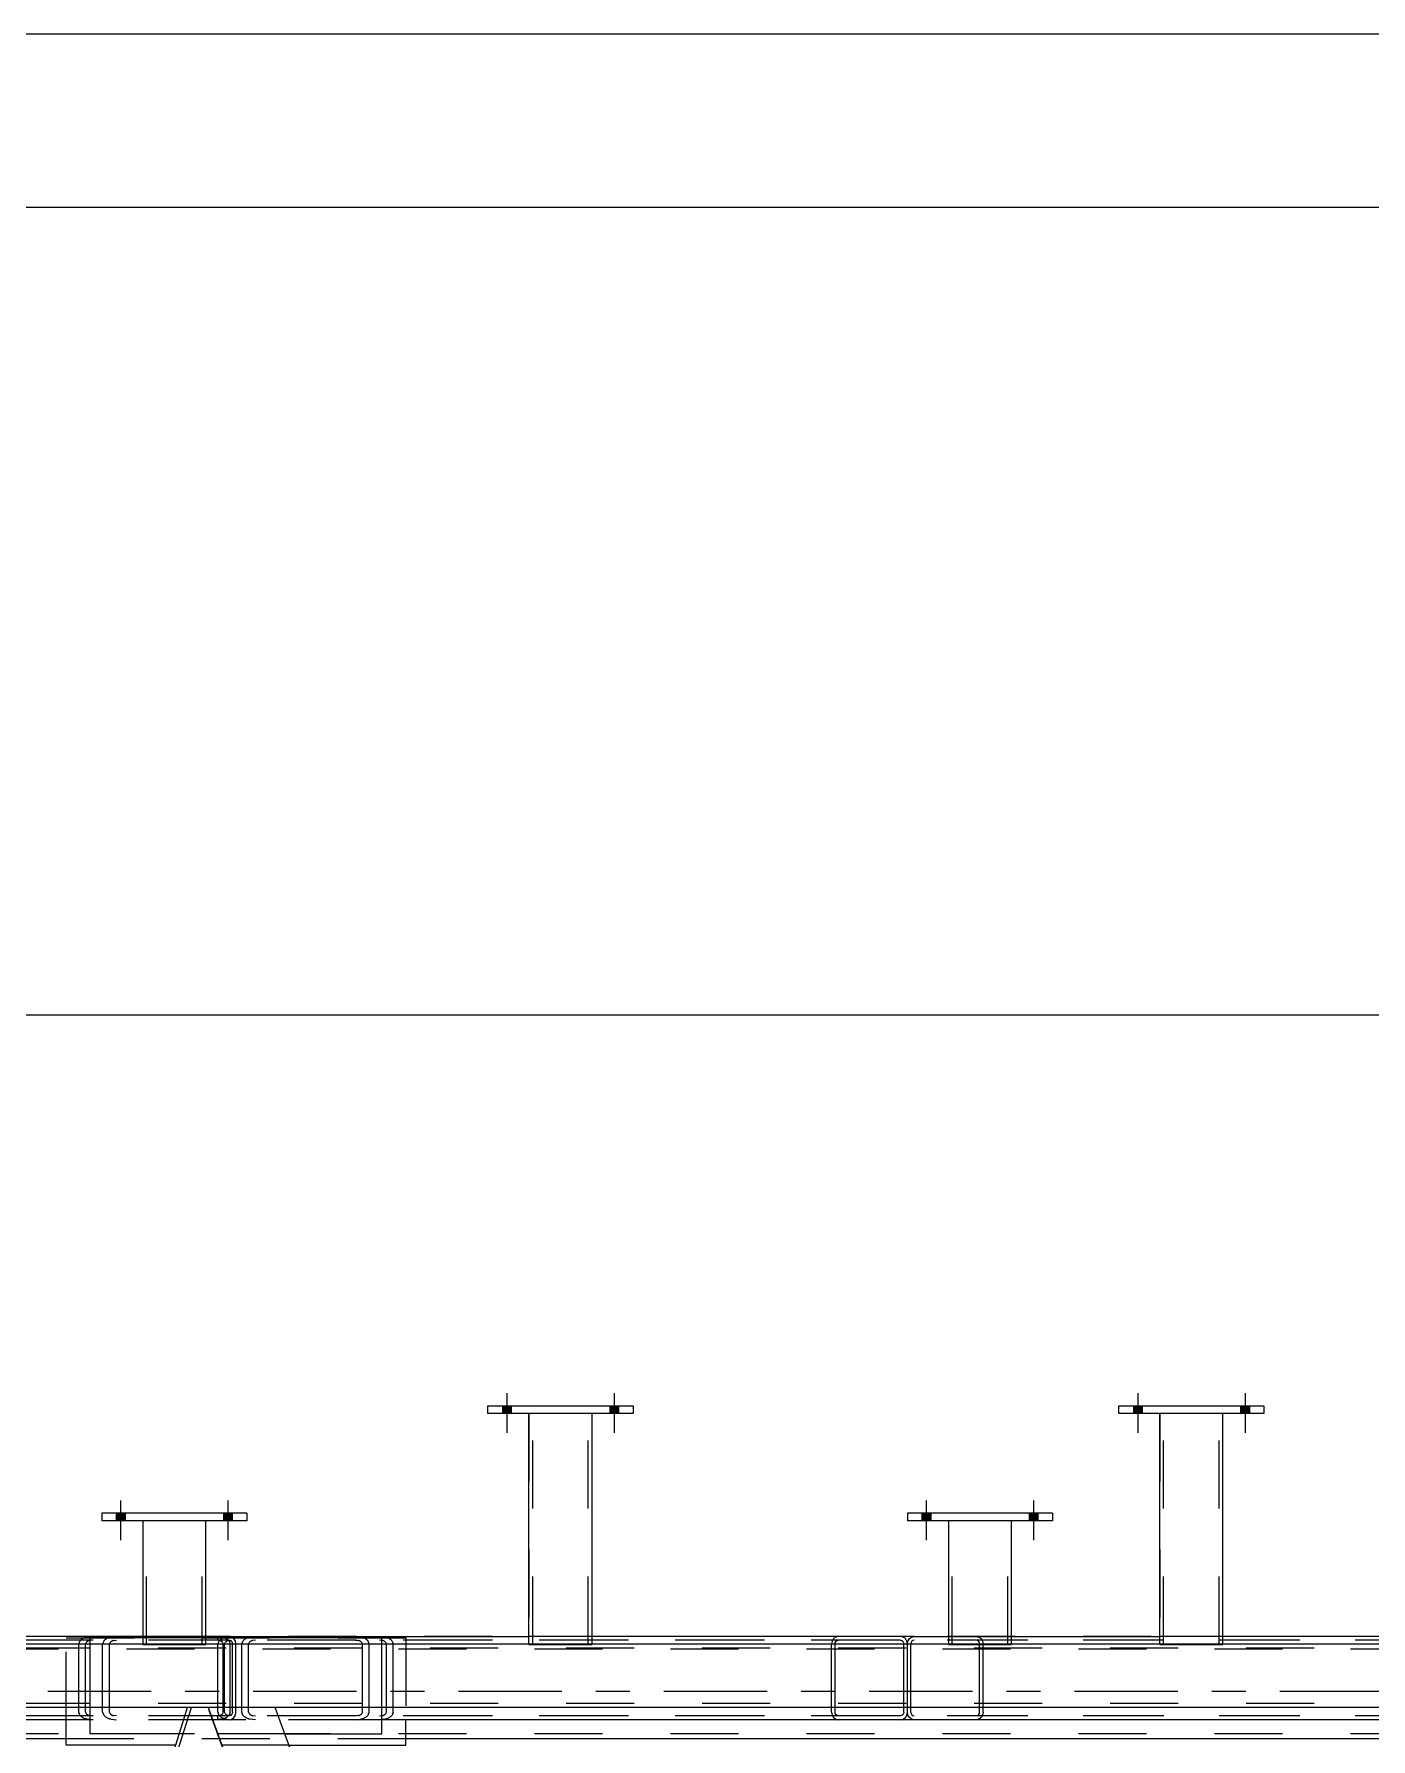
# Model space of a CAD drawing. Header units: millimetres. Extents: x -777 to 412, y -850 to -9.
# Drawn here: x 105.22 to 143.74, y -58.64 to -9.5 of the extents above; entities that cross this region are included whole.
import ezdxf

# ---------------------------------------------------------------- set-up
doc = ezdxf.new("R2010")
doc.units = ezdxf.units.MM
doc.linetypes.add('DXK_LINE_DOT2', pattern=[3.9198, 1.9599, -1.9599])
doc.linetypes.add('DXK_LINE_DOT3', pattern=[5.9187, 2.979, -0.9799, 0.9799, -0.9799])

# ---------------------------------------------------------------- blocks, each defined once
blk = doc.blocks.new('Unknown-570390744-1132')
at = {"color": 5, "linetype": 'Continuous'}
for p, q in [((412.086, -9.498), (-776.914, -9.498)), ((407.086, -14.498), (-771.914, -14.498))]:
    blk.add_line(p, q, dxfattribs=at)
blk = doc.blocks.new('Part-570390744-4658 - 4628')
at = {"color": 7, "linetype": 'DXK_LINE_DOT2'}
for p, q in [((139.478, -49.255), (137.66, -49.255)), ((137.66, -49.255), (137.66, -55.911)), ((137.677, -49.255), (137.66, -49.255)), ((137.769, -55.911), (137.769, -49.255)), ((139.369, -55.911), (139.369, -49.255)), ((139.478, -55.911), (139.478, -49.255)), ((137.66, -55.911), (139.478, -55.911))]:
    blk.add_line(p, q, dxfattribs=at)
blk = doc.blocks.new('Part-570390744-5448 - 4628')
at = {"color": 2, "linetype": 'Continuous'}
for p, q in [((136.478, -49.255), (136.478, -49.037)), ((136.478, -49.037), (140.66, -49.037)), ((140.66, -49.037), (140.66, -49.255)), ((140.66, -49.255), (136.478, -49.255))]:
    blk.add_line(p, q, dxfattribs=at)
blk = doc.blocks.new('Bolt-570390744-5528 - 4628')
at = {"linetype": 'Continuous'}
for points in [[(107.84, -52.129), (107.585, -52.129), (107.585, -52.348), (107.84, -52.348)], [(107.84, -52.129), (107.585, -52.129), (107.585, -52.348), (107.84, -52.348)], [(110.93, -52.129), (110.676, -52.129), (110.676, -52.348), (110.93, -52.348)], [(110.93, -52.129), (110.676, -52.129), (110.676, -52.348), (110.93, -52.348)]]:
    blk.add_hatch(color=1, dxfattribs=at).paths.add_polyline_path(points)
at = {"color": 1, "linetype": 'Continuous'}
for p, q in [((107.712, -51.766), (107.712, -52.911)), ((107.712, -51.766), (107.712, -52.911)), ((110.803, -51.766), (110.803, -52.911)), ((110.803, -51.766), (110.803, -52.911)), ((107.585, -52.129), (107.585, -52.348)), ((107.585, -52.129), (107.585, -52.348)), ((107.84, -52.129), (107.84, -52.348)), ((107.84, -52.129), (107.84, -52.348)), ((110.676, -52.129), (110.676, -52.348)), ((110.676, -52.129), (110.676, -52.348)), ((110.93, -52.129), (110.93, -52.348)), ((110.93, -52.129), (110.93, -52.348))]:
    blk.add_line(p, q, dxfattribs=at)
blk = doc.blocks.new('Part-570390744-4737 - 4628')
at = {"color": 2, "linetype": 'Continuous'}
for p, q in [((115.241, -55.728), (106.829, -55.728)), ((106.829, -55.909), (106.829, -55.728)), ((115.241, -55.909), (115.241, -55.728)), ((106.829, -58.491), (106.829, -57.727)), ((115.241, -58.491), (115.241, -57.727)), ((109.396, -58.491), (106.829, -58.491)), ((112.446, -58.491), (115.241, -58.491))]:
    blk.add_line(p, q, dxfattribs=at)
at = {"color": 7, "linetype": 'DXK_LINE_DOT2'}
for p, q in [((106.829, -57.727), (106.829, -55.909)), ((115.241, -57.727), (115.241, -55.909)), ((112.446, -58.491), (109.396, -58.491))]:
    blk.add_line(p, q, dxfattribs=at)
blk = doc.blocks.new('Part-570390744-4746 - 4628')
at = {"color": 2, "linetype": 'Continuous'}
for p, q in [((111.349, -52.129), (107.167, -52.129)), ((107.167, -52.129), (107.167, -52.348)), ((111.349, -52.348), (107.167, -52.348)), ((111.349, -52.129), (111.349, -52.348))]:
    blk.add_line(p, q, dxfattribs=at)
blk = doc.blocks.new('Part-570390744-4776 - 4628')
at = {"color": 7, "linetype": 'DXK_LINE_DOT2'}
for p, q in [((111.201, -55.901), (111.231, -55.818)), ((111.201, -57.865), (111.201, -55.901)), ((111.415, -55.86), (111.4, -55.901)), ((111.4, -57.865), (111.4, -55.901)), ((111.446, -55.7), (111.598, -55.683)), ((111.598, -55.792), (111.522, -55.801)), ((130.185, -55.683), (111.598, -55.683)), ((130.185, -55.792), (111.598, -55.792)), ((115.171, -55.683), (115.323, -55.7)), ((115.247, -55.801), (115.171, -55.792)), ((115.37, -55.901), (115.355, -55.86)), ((115.37, -57.865), (115.37, -55.901)), ((115.538, -55.818), (115.568, -55.901)), ((115.568, -57.865), (115.568, -55.901)), ((128.215, -55.818), (128.2, -55.901)), ((128.2, -57.865), (128.2, -55.901)), ((128.258, -55.747), (128.215, -55.818)), ((128.323, -55.7), (128.258, -55.747)), ((128.3, -55.901), (128.307, -55.86)), ((128.3, -57.865), (128.3, -55.901)), ((128.307, -55.86), (128.329, -55.824)), ((128.399, -55.683), (128.323, -55.7)), ((128.329, -55.824), (128.361, -55.801)), ((128.361, -55.801), (128.399, -55.792)), ((130.261, -55.7), (130.185, -55.683)), ((130.185, -55.792), (130.223, -55.801)), ((130.223, -55.801), (130.256, -55.824)), ((130.256, -55.824), (130.277, -55.86)), ((130.326, -55.747), (130.261, -55.7)), ((130.277, -55.86), (130.285, -55.901)), ((130.285, -57.865), (130.285, -55.901)), ((130.369, -55.818), (130.326, -55.747)), ((130.384, -55.901), (130.369, -55.818)), ((130.384, -57.865), (130.384, -55.901)), ((111.231, -57.949), (111.201, -57.865)), ((111.4, -57.865), (111.415, -57.907)), ((111.522, -57.966), (111.598, -57.974)), ((130.185, -57.974), (111.598, -57.974)), ((115.171, -57.974), (115.247, -57.966)), ((115.355, -57.907), (115.37, -57.865)), ((115.568, -57.865), (115.538, -57.949)), ((128.2, -57.865), (128.215, -57.949)), ((128.215, -57.949), (128.258, -58.019)), ((128.307, -57.907), (128.3, -57.865)), ((128.329, -57.942), (128.307, -57.907)), ((128.361, -57.966), (128.329, -57.942)), ((128.399, -57.974), (128.361, -57.966)), ((130.223, -57.966), (130.185, -57.974)), ((130.256, -57.942), (130.223, -57.966)), ((130.277, -57.907), (130.256, -57.942)), ((130.285, -57.865), (130.277, -57.907)), ((130.326, -58.019), (130.369, -57.949)), ((130.369, -57.949), (130.384, -57.865)), ((111.598, -58.083), (111.446, -58.067)), ((130.185, -58.083), (111.598, -58.083)), ((115.323, -58.067), (115.171, -58.083)), ((128.258, -58.019), (128.323, -58.067)), ((128.323, -58.067), (128.399, -58.083)), ((130.185, -58.083), (130.261, -58.067)), ((130.261, -58.067), (130.326, -58.019))]:
    blk.add_line(p, q, dxfattribs=at)
for centre, radius, start, end in [((111.508, -56.066), 0.371, 99.5182, 138.0638), ((111.553, -55.984), 0.186, 99.5182, 138.0638), ((115.217, -55.984), 0.186, 41.9362, 80.4818), ((115.262, -56.066), 0.371, 41.9362, 80.4818), ((111.508, -57.7), 0.371, 221.9362, 260.4818), ((111.553, -57.783), 0.186, 221.9362, 260.4818), ((115.217, -57.783), 0.186, 279.5182, 318.0638), ((115.262, -57.7), 0.371, 279.5182, 318.0638)]:
    blk.add_arc(centre, radius, start, end, dxfattribs=at)
blk = doc.blocks.new('Part-570390744-4785 - 4628')
at = {"color": 2, "linetype": 'Continuous'}
for p, q in [((134.567, -52.129), (130.385, -52.129)), ((130.385, -52.129), (130.385, -52.347)), ((134.567, -52.347), (130.385, -52.347)), ((134.567, -52.129), (134.567, -52.347))]:
    blk.add_line(p, q, dxfattribs=at)
blk = doc.blocks.new('Bolt-570390744-5491 - 4628')
at = {"linetype": 'Continuous'}
for points in [[(137.151, -49.037), (136.897, -49.037), (136.897, -49.255), (137.151, -49.255)], [(137.151, -49.037), (136.897, -49.037), (136.897, -49.255), (137.151, -49.255)], [(140.242, -49.037), (139.988, -49.037), (139.988, -49.255), (140.242, -49.255)], [(140.242, -49.037), (139.988, -49.037), (139.988, -49.255), (140.242, -49.255)]]:
    blk.add_hatch(color=1, dxfattribs=at).paths.add_polyline_path(points)
at = {"color": 1, "linetype": 'Continuous'}
for p, q in [((136.897, -49.037), (136.897, -49.255)), ((136.897, -49.037), (136.897, -49.255)), ((137.024, -48.673), (137.024, -49.818)), ((137.024, -48.673), (137.024, -49.818)), ((137.151, -49.037), (137.151, -49.255)), ((137.151, -49.037), (137.151, -49.255)), ((139.988, -49.037), (139.988, -49.255)), ((139.988, -49.037), (139.988, -49.255)), ((140.115, -48.673), (140.115, -49.818)), ((140.115, -48.673), (140.115, -49.818)), ((140.242, -49.037), (140.242, -49.255)), ((140.242, -49.037), (140.242, -49.255))]:
    blk.add_line(p, q, dxfattribs=at)
blk = doc.blocks.new('Part-570390744-4850 - 4628')
at = {"color": 7, "linetype": 'DXK_LINE_DOT2'}
for p, q in [((106.139, -58.083), (106.139, -55.728)), ((106.139, -55.728), (115.932, -55.728)), ((115.932, -55.728), (115.932, -58.083)), ((112.566, -58.819), (109.294, -58.819))]:
    blk.add_line(p, q, dxfattribs=at)
at = {"color": 2, "linetype": 'Continuous'}
for p, q in [((106.139, -58.819), (106.139, -58.083)), ((115.932, -58.819), (115.932, -58.083)), ((109.294, -58.819), (106.139, -58.819)), ((112.566, -58.819), (115.932, -58.819))]:
    blk.add_line(p, q, dxfattribs=at)
blk = doc.blocks.new('Part-570390744-4885 - 4628')
at = {"color": 7, "linetype": 'DXK_LINE_DOT2'}
for p, q in [((297.987, -55.909), (5.466, -55.91)), ((297.987, -56.055), (5.466, -56.055)), ((297.987, -58.491), (5.466, -58.491)), ((115.932, -58.637), (106.139, -58.637))]:
    blk.add_line(p, q, dxfattribs=at)
at = {"color": 7, "linetype": 'DXK_LINE_DOT3'}
blk.add_line((297.987, -57.273), (5.466, -57.273), dxfattribs=at)
at = {"color": 2, "linetype": 'Continuous'}
for p, q in [((106.139, -58.637), (77.235, -58.637)), ((144.836, -58.637), (115.932, -58.637))]:
    blk.add_line(p, q, dxfattribs=at)
blk = doc.blocks.new('Part-570390744-4921 - 4628')
at = {"color": 7, "linetype": 'DXK_LINE_DOT2'}
for p, q in [((71.843, -55.818), (71.813, -55.901)), ((71.813, -57.865), (71.813, -55.901)), ((72.012, -55.901), (72.027, -55.86)), ((72.012, -57.865), (72.012, -55.901)), ((72.134, -55.801), (72.21, -55.792)), ((110.472, -55.792), (72.21, -55.792)), ((75.783, -55.792), (75.859, -55.801)), ((75.967, -55.86), (75.982, -55.901)), ((75.982, -57.865), (75.982, -55.901)), ((76.18, -55.901), (76.15, -55.818)), ((76.18, -57.865), (76.18, -55.901)), ((84.933, -55.683), (83.115, -55.683)), ((110.472, -55.683), (91.885, -55.683)), ((106.502, -55.901), (106.532, -55.818)), ((106.502, -57.865), (106.502, -55.901)), ((106.716, -55.86), (106.701, -55.901)), ((106.701, -57.865), (106.701, -55.901)), ((106.747, -55.7), (106.899, -55.683)), ((106.899, -55.792), (106.823, -55.801)), ((110.472, -55.683), (110.511, -55.687)), ((110.548, -55.801), (110.472, -55.792)), ((110.511, -55.687), (110.624, -55.7)), ((110.671, -55.901), (110.656, -55.86)), ((110.671, -57.865), (110.671, -55.901)), ((110.839, -55.818), (110.869, -55.901)), ((110.869, -57.865), (110.869, -55.901)), ((71.813, -57.865), (71.843, -57.949)), ((72.027, -57.907), (72.012, -57.865)), ((72.21, -57.974), (72.134, -57.966)), ((110.472, -57.974), (72.21, -57.974)), ((75.859, -57.966), (75.783, -57.974)), ((75.982, -57.865), (75.967, -57.907)), ((76.15, -57.949), (76.18, -57.865)), ((106.532, -57.949), (106.502, -57.865)), ((106.701, -57.865), (106.716, -57.907)), ((106.823, -57.966), (106.899, -57.974)), ((110.472, -57.974), (110.548, -57.966)), ((110.656, -57.907), (110.671, -57.865)), ((110.869, -57.865), (110.839, -57.949)), ((72.058, -58.067), (72.21, -58.083)), ((76.544, -58.083), (72.21, -58.083)), ((75.783, -58.083), (75.935, -58.067)), ((110.472, -58.083), (91.885, -58.083)), ((106.899, -58.083), (106.747, -58.067)), ((110.591, -58.07), (110.472, -58.083)), ((110.624, -58.067), (110.591, -58.07))]:
    blk.add_line(p, q, dxfattribs=at)
at = {"color": 2, "linetype": 'Continuous'}
for p, q in [((72.21, -55.683), (72.058, -55.7)), ((72.21, -55.683), (83.115, -55.683)), ((75.935, -55.7), (75.783, -55.683)), ((91.885, -55.683), (84.933, -55.683)), ((91.885, -58.083), (76.544, -58.083))]:
    blk.add_line(p, q, dxfattribs=at)
at = {"color": 7, "linetype": 'DXK_LINE_DOT2'}
for centre, radius, start, end in [((72.12, -56.066), 0.371, 112.0941, 138.0638), ((72.165, -55.984), 0.186, 99.5182, 138.0638), ((75.829, -55.984), 0.186, 41.9362, 80.4818), ((75.874, -56.066), 0.371, 41.9362, 67.9059), ((106.809, -56.066), 0.371, 99.5182, 138.0638), ((106.854, -55.984), 0.186, 99.5182, 138.0638), ((110.518, -55.984), 0.186, 41.9362, 80.4818), ((110.563, -56.066), 0.371, 41.9362, 80.4818), ((72.12, -57.7), 0.371, 221.9362, 260.4818), ((72.165, -57.783), 0.186, 221.9362, 260.4818), ((75.829, -57.783), 0.186, 279.5182, 318.0638), ((75.874, -57.7), 0.371, 279.5182, 318.0638), ((106.809, -57.7), 0.371, 221.9362, 260.4818), ((106.854, -57.783), 0.186, 221.9362, 260.4818), ((110.518, -57.783), 0.186, 279.5182, 318.0638), ((110.563, -57.7), 0.371, 279.5182, 318.0638)]:
    blk.add_arc(centre, radius, start, end, dxfattribs=at)
at = {"color": 2, "linetype": 'Continuous'}
for centre, start, end in [((72.12, -56.066), 99.5182, 112.0941), ((75.874, -56.066), 67.9059, 80.4818)]:
    blk.add_arc(centre, 0.371, start, end, dxfattribs=at)
blk = doc.blocks.new('Part-570390744-4924 - 4628')
at = {"color": 2, "linetype": 'Continuous'}
for p, q in [((130.384, -55.901), (130.399, -55.818)), ((130.384, -55.909), (130.384, -55.901)), ((130.399, -55.818), (130.442, -55.747)), ((130.442, -55.747), (130.506, -55.7)), ((130.506, -55.7), (130.582, -55.683)), ((130.582, -55.683), (137.66, -55.683)), ((149.534, -55.683), (139.478, -55.683)), ((146.287, -55.683), (146.135, -55.7)), ((149.208, -55.728), (149.208, -55.683)), ((149.558, -55.688), (149.534, -55.683)), ((130.384, -57.865), (130.384, -57.727)), ((130.399, -57.949), (130.384, -57.865)), ((130.442, -58.019), (130.399, -57.949)), ((130.506, -58.067), (130.442, -58.019)), ((130.582, -58.083), (130.506, -58.067)), ((145.527, -58.083), (130.582, -58.083))]:
    blk.add_line(p, q, dxfattribs=at)
at = {"color": 7, "linetype": 'DXK_LINE_DOT2'}
for p, q in [((130.384, -57.727), (130.384, -55.909)), ((130.491, -55.86), (130.483, -55.901)), ((130.483, -57.865), (130.483, -55.901)), ((130.512, -55.824), (130.491, -55.86)), ((130.544, -55.801), (130.512, -55.824)), ((130.582, -55.792), (130.544, -55.801)), ((149.534, -55.792), (130.582, -55.792)), ((132.369, -55.683), (132.445, -55.7)), ((132.407, -55.801), (132.369, -55.792)), ((132.439, -55.824), (132.407, -55.801)), ((132.461, -55.86), (132.439, -55.824)), ((132.445, -55.7), (132.509, -55.747)), ((132.468, -55.901), (132.461, -55.86)), ((132.468, -57.865), (132.468, -55.901)), ((132.509, -55.747), (132.552, -55.818)), ((132.552, -55.818), (132.568, -55.901)), ((132.568, -57.865), (132.568, -55.901)), ((139.478, -55.683), (137.66, -55.683)), ((145.92, -55.818), (145.89, -55.901)), ((145.89, -57.865), (145.89, -55.901)), ((146.089, -55.901), (146.104, -55.86)), ((146.089, -57.865), (146.089, -55.901)), ((146.211, -55.801), (146.287, -55.792)), ((149.208, -55.792), (149.208, -55.728)), ((149.534, -55.792), (149.572, -55.801)), ((149.61, -55.7), (149.558, -55.688)), ((149.572, -55.801), (149.604, -55.824)), ((149.604, -55.824), (149.626, -55.86)), ((149.674, -55.747), (149.61, -55.7)), ((149.626, -55.86), (149.633, -55.901)), ((149.633, -57.865), (149.633, -55.901)), ((149.718, -55.818), (149.674, -55.747)), ((149.733, -55.901), (149.718, -55.818)), ((149.733, -57.865), (149.733, -55.901)), ((130.483, -57.865), (130.491, -57.907)), ((130.491, -57.907), (130.512, -57.942)), ((130.512, -57.942), (130.544, -57.966)), ((130.544, -57.966), (130.582, -57.974)), ((149.534, -57.974), (130.582, -57.974)), ((132.369, -57.974), (132.407, -57.966)), ((132.407, -57.966), (132.439, -57.942)), ((132.439, -57.942), (132.461, -57.907)), ((132.461, -57.907), (132.468, -57.865)), ((132.552, -57.949), (132.509, -58.019)), ((132.568, -57.865), (132.552, -57.949)), ((145.89, -57.865), (145.92, -57.949)), ((146.104, -57.907), (146.089, -57.865)), ((146.287, -57.974), (146.211, -57.966)), ((149.208, -58.083), (149.208, -57.974)), ((149.572, -57.966), (149.534, -57.974)), ((149.604, -57.942), (149.572, -57.966)), ((149.626, -57.907), (149.604, -57.942)), ((149.633, -57.865), (149.626, -57.907)), ((149.674, -58.019), (149.718, -57.949)), ((149.718, -57.949), (149.733, -57.865)), ((132.445, -58.067), (132.369, -58.083)), ((132.509, -58.019), (132.445, -58.067)), ((149.534, -58.083), (145.527, -58.083)), ((146.135, -58.067), (146.287, -58.083)), ((149.534, -58.083), (149.61, -58.067)), ((149.61, -58.067), (149.674, -58.019))]:
    blk.add_line(p, q, dxfattribs=at)
for centre, radius, start, end in [((146.197, -56.066), 0.371, 112.1023, 138.0638), ((146.242, -55.984), 0.186, 99.5182, 138.0638), ((146.197, -57.7), 0.371, 221.9362, 260.4818), ((146.242, -57.783), 0.186, 221.9362, 260.4818)]:
    blk.add_arc(centre, radius, start, end, dxfattribs=at)
at = {"color": 2, "linetype": 'Continuous'}
blk.add_arc((146.197, -56.066), 0.371, 99.5182, 112.1023, dxfattribs=at)
blk = doc.blocks.new('Part-570390744-4927 - 4628')
at = {"color": 7, "linetype": 'DXK_LINE_DOT2'}
for p, q in [((110.541, -55.818), (110.511, -55.901)), ((110.511, -57.865), (110.511, -55.901)), ((110.709, -55.901), (110.724, -55.86)), ((110.709, -57.865), (110.709, -55.901)), ((110.832, -55.801), (110.908, -55.792)), ((149.17, -55.792), (110.908, -55.792)), ((114.481, -55.792), (114.557, -55.801)), ((114.664, -55.86), (114.679, -55.901)), ((114.679, -57.865), (114.679, -55.901)), ((114.878, -55.901), (114.848, -55.818)), ((114.878, -57.865), (114.878, -55.901)), ((121.297, -55.683), (119.478, -55.683)), ((149.17, -55.683), (130.582, -55.683)), ((145.2, -55.901), (145.23, -55.818)), ((145.2, -57.865), (145.2, -55.901)), ((145.413, -55.86), (145.398, -55.901)), ((145.398, -57.865), (145.398, -55.901)), ((145.445, -55.7), (145.597, -55.683)), ((145.597, -55.792), (145.521, -55.801)), ((149.17, -55.683), (149.208, -55.687)), ((149.246, -55.801), (149.17, -55.792)), ((149.208, -55.687), (149.322, -55.7)), ((149.368, -55.901), (149.353, -55.86)), ((149.368, -57.865), (149.368, -55.901)), ((149.537, -55.818), (149.567, -55.901)), ((149.567, -57.865), (149.567, -55.901)), ((110.511, -57.865), (110.541, -57.949)), ((110.724, -57.907), (110.709, -57.865)), ((110.908, -57.974), (110.832, -57.966)), ((149.17, -57.974), (110.908, -57.974)), ((114.557, -57.966), (114.481, -57.974)), ((114.679, -57.865), (114.664, -57.907)), ((114.848, -57.949), (114.878, -57.865)), ((145.23, -57.949), (145.2, -57.865)), ((145.398, -57.865), (145.413, -57.907)), ((145.521, -57.966), (145.597, -57.974)), ((149.17, -57.974), (149.246, -57.966)), ((149.353, -57.907), (149.368, -57.865)), ((149.567, -57.865), (149.537, -57.949)), ((110.756, -58.067), (110.908, -58.083)), ((115.241, -58.083), (110.908, -58.083)), ((114.481, -58.083), (114.633, -58.067)), ((149.17, -58.083), (130.582, -58.083)), ((145.597, -58.083), (145.445, -58.067)), ((149.288, -58.07), (149.17, -58.083)), ((149.322, -58.067), (149.288, -58.07))]:
    blk.add_line(p, q, dxfattribs=at)
at = {"color": 2, "linetype": 'Continuous'}
for p, q in [((110.908, -55.683), (110.756, -55.7)), ((110.908, -55.683), (119.478, -55.683)), ((114.633, -55.7), (114.481, -55.683)), ((130.582, -55.683), (121.297, -55.683)), ((130.582, -58.083), (115.241, -58.083))]:
    blk.add_line(p, q, dxfattribs=at)
at = {"color": 7, "linetype": 'DXK_LINE_DOT2'}
for centre, radius, start, end in [((110.817, -56.066), 0.371, 112.1023, 138.0638), ((110.862, -55.984), 0.186, 99.5182, 138.0638), ((114.526, -55.984), 0.186, 41.9362, 80.4818), ((114.571, -56.066), 0.371, 41.9362, 67.8977), ((145.506, -56.066), 0.371, 99.5182, 138.0638), ((145.551, -55.984), 0.186, 99.5182, 138.0638), ((149.215, -55.984), 0.186, 41.9362, 80.4818), ((149.26, -56.066), 0.371, 41.9362, 80.4818), ((110.817, -57.7), 0.371, 221.9362, 260.4818), ((110.862, -57.783), 0.186, 221.9362, 260.4818), ((114.526, -57.783), 0.186, 279.5182, 318.0638), ((114.571, -57.7), 0.371, 279.5182, 318.0638), ((145.506, -57.7), 0.371, 221.9362, 260.4818), ((145.551, -57.783), 0.186, 221.9362, 260.4818), ((149.215, -57.783), 0.186, 279.5182, 318.0638), ((149.26, -57.7), 0.371, 279.5182, 318.0638)]:
    blk.add_arc(centre, radius, start, end, dxfattribs=at)
at = {"color": 2, "linetype": 'Continuous'}
for centre, start, end in [((110.817, -56.066), 99.5182, 112.1023), ((114.571, -56.066), 67.8977, 80.4818)]:
    blk.add_arc(centre, 0.371, start, end, dxfattribs=at)
blk = doc.blocks.new('Part-570390744-5304 - 4628')
at = {"color": 2, "linetype": 'Continuous'}
for p, q in [((119.478, -55.909), (119.478, -49.255)), ((121.297, -55.909), (121.297, -49.255)), ((121.295, -55.911), (119.48, -55.911))]:
    blk.add_line(p, q, dxfattribs=at)
at = {"color": 7, "linetype": 'DXK_LINE_DOT2'}
for p, q in [((121.297, -49.255), (119.478, -49.255)), ((119.478, -49.255), (119.495, -49.255)), ((119.588, -55.911), (119.588, -49.255)), ((121.188, -55.911), (121.188, -49.255)), ((119.478, -55.911), (119.478, -55.909)), ((119.48, -55.911), (119.478, -55.911)), ((119.478, -55.911), (119.48, -55.911)), ((121.179, -55.911), (121.162, -55.911)), ((121.162, -55.911), (121.179, -55.911)), ((121.179, -55.911), (121.188, -55.911)), ((121.188, -55.911), (121.179, -55.911)), ((121.297, -55.911), (121.28, -55.911)), ((121.295, -55.911), (121.297, -55.911)), ((121.297, -55.909), (121.297, -55.911)), ((121.297, -55.911), (121.297, -55.909))]:
    blk.add_line(p, q, dxfattribs=at)
blk = doc.blocks.new('Part-570390744-5010 - 4628')
at = {"color": 2, "linetype": 'Continuous'}
for p, q in [((91.687, -55.901), (91.702, -55.818)), ((91.687, -55.909), (91.687, -55.901)), ((91.702, -55.818), (91.745, -55.747)), ((91.745, -55.747), (91.809, -55.7)), ((91.809, -55.7), (91.885, -55.683)), ((91.885, -55.683), (101.297, -55.683)), ((110.837, -55.683), (103.115, -55.683)), ((107.59, -55.683), (107.438, -55.7)), ((110.511, -55.728), (110.511, -55.683)), ((110.86, -55.688), (110.837, -55.683)), ((91.687, -57.865), (91.687, -57.727)), ((91.702, -57.949), (91.687, -57.865)), ((91.745, -58.019), (91.702, -57.949)), ((91.809, -58.067), (91.745, -58.019)), ((91.885, -58.083), (91.809, -58.067)), ((106.829, -58.083), (91.885, -58.083))]:
    blk.add_line(p, q, dxfattribs=at)
at = {"color": 7, "linetype": 'DXK_LINE_DOT2'}
for p, q in [((91.687, -57.727), (91.687, -55.909)), ((91.793, -55.86), (91.786, -55.901)), ((91.786, -57.865), (91.786, -55.901)), ((91.815, -55.824), (91.793, -55.86)), ((91.847, -55.801), (91.815, -55.824)), ((91.885, -55.792), (91.847, -55.801)), ((110.837, -55.792), (91.885, -55.792)), ((93.672, -55.683), (93.748, -55.7)), ((93.71, -55.801), (93.672, -55.792)), ((93.742, -55.824), (93.71, -55.801)), ((93.763, -55.86), (93.742, -55.824)), ((93.748, -55.7), (93.812, -55.747)), ((93.771, -55.901), (93.763, -55.86)), ((93.771, -57.865), (93.771, -55.901)), ((93.812, -55.747), (93.855, -55.818)), ((93.855, -55.818), (93.87, -55.901)), ((93.87, -57.865), (93.87, -55.901)), ((103.115, -55.683), (101.297, -55.683)), ((107.223, -55.818), (107.193, -55.901)), ((107.193, -57.865), (107.193, -55.901)), ((107.391, -55.901), (107.406, -55.86)), ((107.391, -57.865), (107.391, -55.901)), ((107.514, -55.801), (107.59, -55.792)), ((110.511, -55.792), (110.511, -55.728)), ((110.837, -55.792), (110.875, -55.801)), ((110.913, -55.7), (110.86, -55.688)), ((110.875, -55.801), (110.907, -55.824)), ((110.907, -55.824), (110.928, -55.86)), ((110.977, -55.747), (110.913, -55.7)), ((110.928, -55.86), (110.936, -55.901)), ((110.936, -57.865), (110.936, -55.901)), ((111.02, -55.818), (110.977, -55.747)), ((111.035, -55.901), (111.02, -55.818)), ((111.035, -57.865), (111.035, -55.901)), ((91.786, -57.865), (91.793, -57.907)), ((91.793, -57.907), (91.815, -57.942)), ((91.815, -57.942), (91.847, -57.966)), ((91.847, -57.966), (91.885, -57.974)), ((110.837, -57.974), (91.885, -57.974)), ((93.672, -57.974), (93.71, -57.966)), ((93.71, -57.966), (93.742, -57.942)), ((93.742, -57.942), (93.763, -57.907)), ((93.763, -57.907), (93.771, -57.865)), ((93.855, -57.949), (93.812, -58.019)), ((93.87, -57.865), (93.855, -57.949)), ((107.193, -57.865), (107.223, -57.949)), ((107.406, -57.907), (107.391, -57.865)), ((107.59, -57.974), (107.514, -57.966)), ((110.511, -58.083), (110.511, -57.974)), ((110.875, -57.966), (110.837, -57.974)), ((110.907, -57.942), (110.875, -57.966)), ((110.928, -57.907), (110.907, -57.942)), ((110.936, -57.865), (110.928, -57.907)), ((110.977, -58.019), (111.02, -57.949)), ((111.02, -57.949), (111.035, -57.865)), ((93.748, -58.067), (93.672, -58.083)), ((93.812, -58.019), (93.748, -58.067)), ((110.837, -58.083), (106.829, -58.083)), ((107.438, -58.067), (107.59, -58.083)), ((110.837, -58.083), (110.913, -58.067)), ((110.913, -58.067), (110.977, -58.019))]:
    blk.add_line(p, q, dxfattribs=at)
for centre, radius, start, end in [((107.499, -56.066), 0.371, 112.0941, 138.0638), ((107.545, -55.984), 0.186, 99.5182, 138.0638), ((107.499, -57.7), 0.371, 221.9362, 260.4818), ((107.545, -57.783), 0.186, 221.9362, 260.4818)]:
    blk.add_arc(centre, radius, start, end, dxfattribs=at)
at = {"color": 2, "linetype": 'Continuous'}
blk.add_arc((107.499, -56.066), 0.371, 99.5182, 112.0941, dxfattribs=at)
blk = doc.blocks.new('Bolt-570390744-5030 - 4628')
at = {"linetype": 'Continuous'}
for points in [[(131.058, -52.129), (130.803, -52.129), (130.803, -52.347), (131.058, -52.347)], [(131.058, -52.129), (130.803, -52.129), (130.803, -52.347), (131.058, -52.347)], [(134.149, -52.129), (133.894, -52.129), (133.894, -52.347), (134.149, -52.347)], [(134.149, -52.129), (133.894, -52.129), (133.894, -52.347), (134.149, -52.347)]]:
    blk.add_hatch(color=1, dxfattribs=at).paths.add_polyline_path(points)
at = {"color": 1, "linetype": 'Continuous'}
for p, q in [((130.931, -51.765), (130.931, -52.911)), ((130.931, -51.765), (130.931, -52.911)), ((134.022, -51.765), (134.022, -52.911)), ((134.022, -51.765), (134.022, -52.911)), ((130.803, -52.129), (130.803, -52.347)), ((130.803, -52.129), (130.803, -52.347)), ((131.058, -52.129), (131.058, -52.347)), ((131.058, -52.129), (131.058, -52.347)), ((133.894, -52.129), (133.894, -52.347)), ((133.894, -52.129), (133.894, -52.347)), ((134.149, -52.129), (134.149, -52.347)), ((134.149, -52.129), (134.149, -52.347))]:
    blk.add_line(p, q, dxfattribs=at)
blk = doc.blocks.new('Bolt-570390744-5039 - 4628')
at = {"linetype": 'Continuous'}
for points in [[(137.151, -49.037), (136.897, -49.037), (136.897, -49.255), (137.151, -49.255)], [(137.151, -49.037), (136.897, -49.037), (136.897, -49.255), (137.151, -49.255)], [(140.242, -49.037), (139.988, -49.037), (139.988, -49.255), (140.242, -49.255)], [(140.242, -49.037), (139.988, -49.037), (139.988, -49.255), (140.242, -49.255)]]:
    blk.add_hatch(color=1, dxfattribs=at).paths.add_polyline_path(points)
at = {"color": 1, "linetype": 'Continuous'}
for p, q in [((136.897, -49.037), (136.897, -49.255)), ((136.897, -49.037), (136.897, -49.255)), ((137.024, -48.673), (137.024, -49.818)), ((137.024, -48.673), (137.024, -49.818)), ((137.151, -49.037), (137.151, -49.255)), ((137.151, -49.037), (137.151, -49.255)), ((139.988, -49.037), (139.988, -49.255)), ((139.988, -49.037), (139.988, -49.255)), ((140.115, -48.673), (140.115, -49.818)), ((140.115, -48.673), (140.115, -49.818)), ((140.242, -49.037), (140.242, -49.255)), ((140.242, -49.037), (140.242, -49.255))]:
    blk.add_line(p, q, dxfattribs=at)
blk = doc.blocks.new('Part-570390744-5118 - 4628')
at = {"color": 7, "linetype": 'DXK_LINE_DOT2'}
for p, q in [((298.9, -56.018), (4.236, -56.018)), ((121.297, -55.909), (119.478, -55.909)), ((139.478, -55.909), (137.66, -55.909)), ((298.9, -57.618), (4.236, -57.618)), ((112.168, -57.727), (109.634, -57.727))]:
    blk.add_line(p, q, dxfattribs=at)
at = {"color": 2, "linetype": 'Continuous'}
for p, q in [((119.478, -55.909), (103.115, -55.909)), ((137.66, -55.909), (121.297, -55.909)), ((155.842, -55.909), (139.478, -55.909)), ((109.634, -57.727), (73.471, -57.727)), ((148.332, -57.727), (112.168, -57.727))]:
    blk.add_line(p, q, dxfattribs=at)
blk = doc.blocks.new('Part-570390744-5235 - 4628')
at = {"color": 2, "linetype": 'Continuous'}
for p, q in [((92.952, -111.25), (109.634, -57.727)), ((110.233, -57.727), (109.634, -57.727)), ((110.233, -57.727), (110.814, -59.321))]:
    blk.add_line(p, q, dxfattribs=at)
at = {"color": 7, "linetype": 'DXK_LINE_DOT2'}
blk.add_line((93.013, -111.419), (109.749, -57.727), dxfattribs=at)
blk = doc.blocks.new('Part-570390744-5240 - 4628')
at = {"color": 2, "linetype": 'Continuous'}
for p, q in [((112.168, -57.727), (110.233, -57.727)), ((131.649, -111.25), (112.168, -57.727))]:
    blk.add_line(p, q, dxfattribs=at)
at = {"color": 7, "linetype": 'DXK_LINE_DOT2'}
for p, q in [((110.937, -59.659), (110.233, -57.727)), ((130.404, -112.827), (110.35, -57.727)), ((132.107, -112.827), (112.052, -57.727))]:
    blk.add_line(p, q, dxfattribs=at)
blk = doc.blocks.new('Part-570390744-5307 - 4628')
at = {"color": 2, "linetype": 'Continuous'}
for p, q in [((118.297, -49.255), (118.297, -49.037)), ((118.297, -49.037), (122.478, -49.037)), ((122.478, -49.037), (122.478, -49.255)), ((122.478, -49.255), (118.297, -49.255))]:
    blk.add_line(p, q, dxfattribs=at)
blk = doc.blocks.new('Part-570390744-5310 - 4628')
at = {"color": 7, "linetype": 'DXK_LINE_DOT2'}
for p, q in [((121.297, -49.255), (119.478, -49.255)), ((119.478, -49.255), (119.478, -55.911)), ((119.495, -49.255), (119.478, -49.255)), ((119.588, -55.911), (119.588, -49.255)), ((121.188, -55.911), (121.188, -49.255)), ((121.297, -55.911), (121.297, -49.255)), ((119.478, -55.911), (121.297, -55.911))]:
    blk.add_line(p, q, dxfattribs=at)
blk = doc.blocks.new('Part-570390744-5361 - 4628')
at = {"color": 7, "linetype": 'DXK_LINE_DOT2'}
for p, q in [((118.297, -49.255), (118.297, -49.037)), ((118.297, -49.037), (122.478, -49.037)), ((122.478, -49.037), (122.478, -49.255)), ((122.478, -49.255), (118.297, -49.255))]:
    blk.add_line(p, q, dxfattribs=at)
blk = doc.blocks.new('Part-570390744-5445 - 4628')
at = {"color": 2, "linetype": 'Continuous'}
for p, q in [((137.66, -55.909), (137.66, -49.255)), ((139.478, -55.909), (139.478, -49.255)), ((139.477, -55.911), (137.662, -55.911))]:
    blk.add_line(p, q, dxfattribs=at)
at = {"color": 7, "linetype": 'DXK_LINE_DOT2'}
for p, q in [((139.478, -49.255), (137.66, -49.255)), ((137.66, -49.255), (137.677, -49.255)), ((137.769, -55.911), (137.769, -49.255)), ((139.369, -55.911), (139.369, -49.255)), ((137.66, -55.911), (137.66, -55.909)), ((137.662, -55.911), (137.66, -55.911)), ((137.66, -55.911), (137.662, -55.911)), ((139.361, -55.911), (139.344, -55.911)), ((139.344, -55.911), (139.361, -55.911)), ((139.361, -55.911), (139.369, -55.911)), ((139.369, -55.911), (139.361, -55.911)), ((139.478, -55.911), (139.462, -55.911)), ((139.477, -55.911), (139.478, -55.911)), ((139.478, -55.909), (139.478, -55.911)), ((139.478, -55.911), (139.478, -55.909))]:
    blk.add_line(p, q, dxfattribs=at)
blk = doc.blocks.new('Part-570390744-5451 - 4628')
at = {"color": 2, "linetype": 'Continuous'}
for p, q in [((131.567, -52.347), (131.567, -55.683)), ((133.385, -55.683), (133.385, -52.347))]:
    blk.add_line(p, q, dxfattribs=at)
at = {"color": 7, "linetype": 'DXK_LINE_DOT2'}
for p, q in [((133.385, -52.347), (131.567, -52.347)), ((131.584, -52.347), (131.567, -52.347)), ((131.676, -55.913), (131.676, -52.347)), ((133.276, -55.913), (133.276, -52.347)), ((131.567, -55.683), (131.567, -55.913)), ((131.567, -55.913), (133.385, -55.913)), ((133.385, -55.913), (133.385, -55.683))]:
    blk.add_line(p, q, dxfattribs=at)
blk = doc.blocks.new('Part-570390744-5454 - 4628')
at = {"color": 2, "linetype": 'Continuous'}
for p, q in [((108.349, -52.348), (108.349, -55.683)), ((110.167, -55.683), (110.167, -52.348))]:
    blk.add_line(p, q, dxfattribs=at)
at = {"color": 7, "linetype": 'DXK_LINE_DOT2'}
for p, q in [((110.167, -52.348), (108.349, -52.348)), ((108.365, -52.348), (108.349, -52.348)), ((108.458, -55.914), (108.458, -52.348)), ((110.058, -55.914), (110.058, -52.348)), ((108.349, -55.683), (108.349, -55.914)), ((108.349, -55.914), (110.167, -55.914)), ((110.167, -55.914), (110.167, -55.683))]:
    blk.add_line(p, q, dxfattribs=at)
blk = doc.blocks.new('Part-570390744-5489 - 4628')
at = {"color": 7, "linetype": 'DXK_LINE_DOT2'}
for p, q in [((136.478, -49.255), (136.478, -49.037)), ((136.478, -49.037), (140.66, -49.037)), ((140.66, -49.037), (140.66, -49.255)), ((140.66, -49.255), (136.478, -49.255))]:
    blk.add_line(p, q, dxfattribs=at)
blk = doc.blocks.new('Bolt-570390744-5492 - 4628')
at = {"linetype": 'Continuous'}
for points in [[(118.969, -49.037), (118.715, -49.037), (118.715, -49.255), (118.969, -49.255)], [(118.969, -49.037), (118.715, -49.037), (118.715, -49.255), (118.969, -49.255)], [(122.06, -49.037), (121.806, -49.037), (121.806, -49.255), (122.06, -49.255)], [(122.06, -49.037), (121.806, -49.037), (121.806, -49.255), (122.06, -49.255)]]:
    blk.add_hatch(color=1, dxfattribs=at).paths.add_polyline_path(points)
at = {"color": 1, "linetype": 'Continuous'}
for p, q in [((118.715, -49.037), (118.715, -49.255)), ((118.715, -49.037), (118.715, -49.255)), ((118.842, -48.673), (118.842, -49.818)), ((118.842, -48.673), (118.842, -49.818)), ((118.969, -49.037), (118.969, -49.255)), ((118.969, -49.037), (118.969, -49.255)), ((121.806, -49.037), (121.806, -49.255)), ((121.806, -49.037), (121.806, -49.255)), ((121.933, -48.673), (121.933, -49.818)), ((121.933, -48.673), (121.933, -49.818)), ((122.06, -49.037), (122.06, -49.255)), ((122.06, -49.037), (122.06, -49.255))]:
    blk.add_line(p, q, dxfattribs=at)
blk = doc.blocks.new('Bolt-570390744-5493 - 4628')
at = {"linetype": 'Continuous'}
for points in [[(118.969, -49.037), (118.715, -49.037), (118.715, -49.255), (118.969, -49.255)], [(118.969, -49.037), (118.715, -49.037), (118.715, -49.255), (118.969, -49.255)], [(122.06, -49.037), (121.806, -49.037), (121.806, -49.255), (122.06, -49.255)], [(122.06, -49.037), (121.806, -49.037), (121.806, -49.255), (122.06, -49.255)]]:
    blk.add_hatch(color=1, dxfattribs=at).paths.add_polyline_path(points)
at = {"color": 1, "linetype": 'Continuous'}
for p, q in [((118.715, -49.037), (118.715, -49.255)), ((118.715, -49.037), (118.715, -49.255)), ((118.842, -48.673), (118.842, -49.818)), ((118.842, -48.673), (118.842, -49.818)), ((118.969, -49.037), (118.969, -49.255)), ((118.969, -49.037), (118.969, -49.255)), ((121.806, -49.037), (121.806, -49.255)), ((121.806, -49.037), (121.806, -49.255)), ((121.933, -48.673), (121.933, -49.818)), ((121.933, -48.673), (121.933, -49.818)), ((122.06, -49.037), (122.06, -49.255)), ((122.06, -49.037), (122.06, -49.255))]:
    blk.add_line(p, q, dxfattribs=at)
blk = doc.blocks.new('StraightDimension-570390744-62218 - 4628')
at = {"color": 7, "linetype": 'Continuous'}
blk.add_line((3.946, -37.768), (321.938, -37.768), dxfattribs=at)

msp = doc.modelspace()

# ---------------------------------------------------------------- block references
for name in ['Unknown-570390744-1132', 'Part-570390744-5307 - 4628', 'Part-570390744-5361 - 4628', 'Bolt-570390744-5492 - 4628', 'Bolt-570390744-5493 - 4628', 'Part-570390744-5448 - 4628', 'Part-570390744-5489 - 4628', 'Bolt-570390744-5491 - 4628', 'Bolt-570390744-5039 - 4628', 'Part-570390744-5304 - 4628', 'Part-570390744-5310 - 4628', 'Part-570390744-4658 - 4628', 'Part-570390744-5445 - 4628', 'Bolt-570390744-5528 - 4628', 'Bolt-570390744-5030 - 4628', 'Part-570390744-4746 - 4628', 'Part-570390744-5454 - 4628', 'Part-570390744-4785 - 4628', 'Part-570390744-5451 - 4628', 'Part-570390744-5118 - 4628', 'Part-570390744-4885 - 4628', 'Part-570390744-4921 - 4628', 'Part-570390744-5010 - 4628', 'Part-570390744-4850 - 4628', 'Part-570390744-4737 - 4628', 'Part-570390744-4927 - 4628', 'Part-570390744-4776 - 4628', 'Part-570390744-4924 - 4628', 'Part-570390744-5235 - 4628', 'Part-570390744-5240 - 4628']:
    msp.add_blockref(name, (0, 0))

# ---------------------------------------------------------------- next in the draw order: block references
msp.add_blockref('StraightDimension-570390744-62218 - 4628', (0, 0))

doc.saveas('drawing.dxf')
